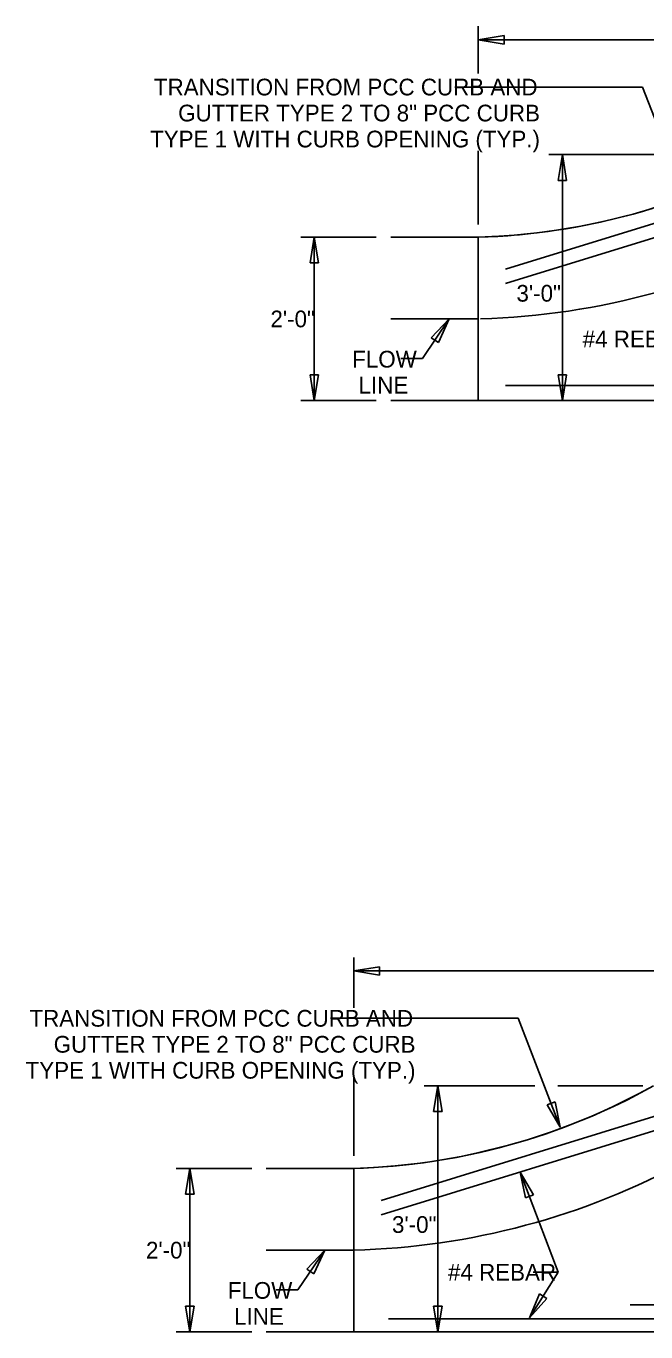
# Model space of a CAD drawing. Extents: x 1.6 to 16.8, y 0.6 to 9.4.
# Drawn here: x 1.62 to 4.96, y 2.34 to 9.37 of the extents above; entities that cross this region are included whole.
import ezdxf

# ---------------------------------------------------------------- set-up
doc = ezdxf.new("R2010")
doc.units = 0
for name, color, linetype in [('SD_P_Dimension Lines', 7, 'Continuous'), ('SD_P_Dimension Text', 7, 'Continuous'), ('SD_P_Prop Hidden Lines', 7, 'Continuous'), ('SD_P_Prop Object Lines', 7, 'Continuous'), ('SD_P_Shading', 7, 'Continuous'), ('SD_X_Exist Hidden Lines', 7, 'Continuous')]:
    doc.layers.add(name, color=color, linetype=linetype)

msp = doc.modelspace()

# ---------------------------------------------------------------- linework, layer by layer
at = {"layer": 'SD_P_Dimension Lines'}
for p, q in [((4.0533, 9.37), (4.0533, 9.1144)), ((4.1919, 9.3197), (4.0533, 9.2966)), ((4.0533, 9.2966), (9.1148, 9.2966)), ((4.0533, 9.2966), (4.1919, 9.2735)), ((4.1919, 9.2735), (4.1919, 9.3197)), ((4.9383, 9.0417), (3.9271, 9.0417)), ((4.9383, 9.0417), (5.1654, 8.4548)), ((4.0533, 8.6982), (4.0533, 8.3011)), ((5.0286, 8.6776), (4.4328, 8.6776)), ((4.5061, 8.6776), (4.483, 8.539)), ((4.5061, 8.6776), (4.5061, 7.3526)), ((4.5292, 8.539), (4.5061, 8.6776)), ((4.483, 8.539), (4.5292, 8.539)), ((3.5037, 8.2329), (3.097, 8.2329)), ((3.1704, 8.2329), (3.1473, 8.0943)), ((3.1704, 8.2329), (3.1704, 7.3526)), ((3.1935, 8.0943), (3.1704, 8.2329)), ((3.1473, 8.0943), (3.1935, 8.0943)), ((3.7525, 7.5788), (3.8966, 7.7927)), ((3.8966, 7.7927), (3.8, 7.6907)), ((3.8383, 7.6649), (3.8966, 7.7927)), ((3.8, 7.6907), (3.8383, 7.6649)), ((3.7525, 7.5788), (3.6357, 7.5788)), ((3.1935, 7.4911), (3.1473, 7.4911)), ((3.1473, 7.4911), (3.1704, 7.3526)), ((3.1704, 7.3526), (3.1935, 7.4911)), ((4.5292, 7.4911), (4.483, 7.4911)), ((4.483, 7.4911), (4.5061, 7.3526)), ((4.5061, 7.3526), (4.5292, 7.4911)), ((3.5037, 7.3526), (3.097, 7.3526)), ((3.383, 4.3539), (3.383, 4.0821)), ((3.5216, 4.3036), (3.383, 4.2805)), ((3.5216, 4.2574), (3.5216, 4.3036)), ((3.383, 4.2805), (9.7566, 4.2805)), ((3.383, 4.2805), (3.5216, 4.2574)), ((4.2679, 4.0256), (3.2568, 4.0256)), ((4.2679, 4.0256), (4.4951, 3.4387)), ((3.383, 3.704), (3.383, 3.285)), ((4.3583, 3.6615), (3.7625, 3.6615)), ((3.8358, 3.6615), (3.8127, 3.5229)), ((3.8358, 3.6615), (3.8358, 2.3365)), ((3.8589, 3.5229), (3.8358, 3.6615)), ((4.94, 3.6615), (4.4826, 3.6615)), ((3.8127, 3.5229), (3.8589, 3.5229)), ((4.4667, 3.5762), (4.4236, 3.5595)), ((4.4236, 3.5595), (4.4951, 3.4387)), ((4.4951, 3.4387), (4.4667, 3.5762)), ((2.8334, 3.2168), (2.4267, 3.2168)), ((2.5001, 3.2168), (2.477, 3.0782)), ((2.5001, 3.2168), (2.5001, 2.3365)), ((2.5232, 3.0782), (2.5001, 3.2168)), ((4.2794, 3.1963), (4.4839, 2.6577)), ((4.2795, 3.1962), (4.3079, 3.0587)), ((4.351, 3.0753), (4.2795, 3.1962)), ((2.477, 3.0782), (2.5232, 3.0782)), ((4.3079, 3.0587), (4.351, 3.0753)), ((3.0822, 2.5627), (3.2263, 2.7766)), ((3.2263, 2.7766), (3.1297, 2.6746)), ((3.168, 2.6488), (3.2263, 2.7766)), ((3.1297, 2.6746), (3.168, 2.6488)), ((4.4839, 2.6577), (4.3298, 2.4113)), ((4.3484, 2.6577), (4.4839, 2.6577)), ((3.0822, 2.5627), (2.9654, 2.5627)), ((4.3839, 2.5409), (4.3298, 2.4114)), ((4.423, 2.5164), (4.3839, 2.5409)), ((2.5232, 2.475), (2.477, 2.475)), ((2.477, 2.475), (2.5001, 2.3365)), ((2.5001, 2.3365), (2.5232, 2.475)), ((3.8589, 2.475), (3.8127, 2.475)), ((3.8127, 2.475), (3.8358, 2.3365)), ((3.8358, 2.3365), (3.8589, 2.475)), ((4.3298, 2.4114), (4.423, 2.5164)), ((4.872, 2.4823), (5.1177, 2.4823)), ((2.8334, 2.3365), (2.4267, 2.3365))]:
    msp.add_line(p, q, dxfattribs=at)
at = {"layer": 'SD_P_Prop Hidden Lines'}
for p, q in [((3.5821, 7.7927), (4.0533, 7.7927)), ((4.2001, 7.435), (8.9681, 7.435)), ((2.9117, 2.7766), (3.383, 2.7766)), ((3.5707, 2.4063), (9.5833, 2.4063))]:
    msp.add_line(p, q, dxfattribs=at)
for centre, start, end in [((3.9516, 11.7524), 271.65517, 299.15786), ((3.2813, 6.7363), 271.47122, 298.57203)]:
    msp.add_arc(centre, 3.9611, start, end, dxfattribs=at)
at = {"layer": 'SD_P_Prop Object Lines'}
for p, q in [((3.5821, 8.2329), (4.0533, 8.2329)), ((4.0533, 8.2329), (4.0533, 7.3526)), ((3.5821, 7.3526), (9.5734, 7.3526)), ((2.9117, 3.2168), (3.383, 3.2168)), ((3.383, 3.2168), (3.383, 2.3365)), ((2.9117, 2.3365), (6.5733, 2.3365))]:
    msp.add_line(p, q, dxfattribs=at)
for centre in [(3.9516, 11.7524), (3.2813, 6.7363)]:
    msp.add_arc(centre, 3.521, 271.65517, 299.15786, dxfattribs=at)
at = {"layer": 'SD_P_Shading'}
for points in [[(4.9893, 8.3878), (4.8871, 8.3579), (4.7121, 8.3145), (4.6059, 8.2927), (4.4291, 8.2639), (4.2756, 8.2463), (4.1636, 8.2378), (4.0533, 8.2329), (4.0533, 7.3526), (9.1084, 7.3526)], [(4.9968, 3.6615), (4.9168, 3.6182), (4.7755, 3.548), (4.6663, 3.4991), (4.5484, 3.4512), (4.448, 3.4142), (4.319, 3.3717), (4.2167, 3.3418), (4.0417, 3.2984), (3.9356, 3.2766), (3.7588, 3.2478), (3.6053, 3.2302), (3.4932, 3.2217), (3.383, 3.2168), (3.383, 2.3365), (9.7553, 2.3365)]]:
    msp.add_lwpolyline(points, dxfattribs=at)
at = {"layer": 'SD_X_Exist Hidden Lines'}
for p, q in [((4.2001, 8.0601), (5.9651, 8.6042)), ((4.2001, 7.9833), (5.9762, 8.5309)), ((3.5297, 3.044), (5.2948, 3.5881)), ((3.5297, 2.9672), (5.3059, 3.5148))]:
    msp.add_line(p, q, dxfattribs=at)

# ---------------------------------------------------------------- texts
at = {"layer": 'SD_P_Dimension Text'}
for s, p in [('TRANSITION FROM PCC CURB AND', (2.3066, 8.9967)), ('GUTTER TYPE 2 TO 8" PCC CURB', (2.437, 8.8567)), ('TYPE 1 WITH CURB OPENING (TYP.)', (2.2859, 8.7167)), ('3\'-0"', (4.259, 7.8859)), ('2\'-0"', (2.934, 7.7477)), ('#4 REBAR', (4.6158, 7.6397)), ('FLOW', (3.3744, 7.531)), ('LINE', (3.4087, 7.391)), ('TRANSITION FROM PCC CURB AND', (1.6363, 3.9806)), ('GUTTER TYPE 2 TO 8" PCC CURB', (1.7667, 3.8406)), ('TYPE 1 WITH CURB OPENING (TYP.)', (1.6156, 3.7006)), ('3\'-0"', (3.5887, 2.8698)), ('2\'-0"', (2.2637, 2.7316)), ('#4 REBAR', (3.8903, 2.6127)), ('FLOW', (2.7041, 2.5149)), ('LINE', (2.7384, 2.3749))]:
    msp.add_text(s, height=0.09, dxfattribs=at).set_placement(p)

doc.saveas('drawing.dxf')
